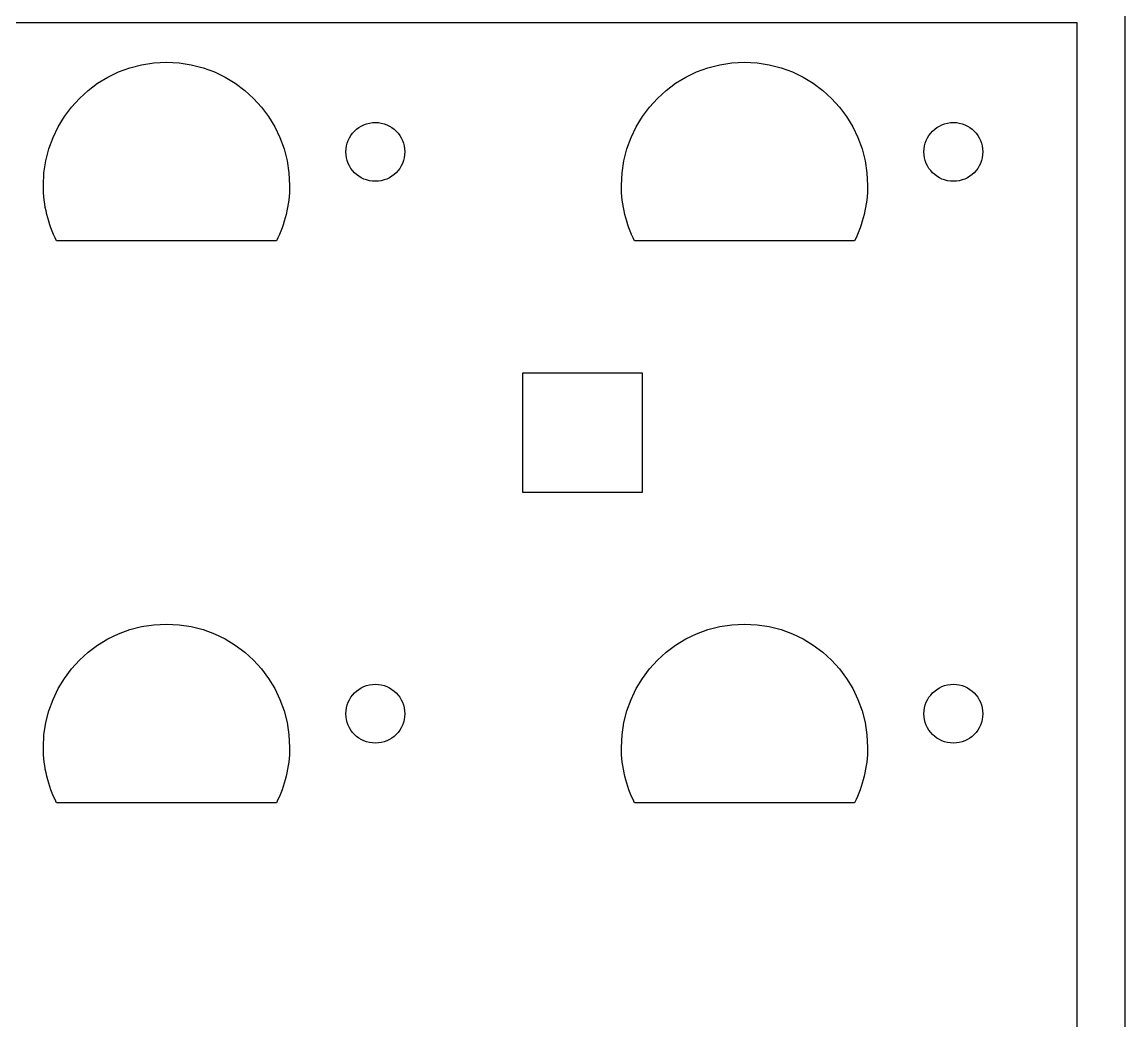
# Model space of a CAD drawing. Extents: x -370 to 54, y -4 to 394.
# Drawn here: x -57 to 53.7, y 96.2 to 196.4 of the extents above; entities that cross this region are included whole.
import ezdxf

# ---------------------------------------------------------------- set-up
doc = ezdxf.new("R2010")
doc.units = 0
doc.layers.get('0').update_dxf_attribs({"linetype": 'CONTINUOUS'})

msp = doc.modelspace()

# ---------------------------------------------------------------- linework, layer by layer
at = {"color": 5}
for p, q in [((53.709556, 394.312742), (53.709556, -4.039728)), ((-47.281476, 191.404572), (-46.146548, 191.820477)), ((-46.146548, 191.820477), (-44.962739, 192.125254)), ((-44.962739, 192.125254), (-43.736257, 192.312681)), ((-43.736257, 192.312681), (-42.473313, 192.376539)), ((-42.473313, 192.376539), (-41.210397, 192.312681)), ((-41.210397, 192.312681), (-39.983915, 192.125254)), ((-39.983915, 192.125254), (-38.800106, 191.820477)), ((-38.800106, 191.820477), (-37.665177, 191.404572)), ((10.722951, 191.404572), (11.85788, 191.820477)), ((11.85788, 191.820477), (13.041689, 192.125254)), ((13.041689, 192.125254), (14.268171, 192.312681)), ((14.268171, 192.312681), (15.531115, 192.376539)), ((15.531115, 192.376539), (16.794031, 192.312681)), ((16.794031, 192.312681), (18.020513, 192.125254)), ((18.020513, 192.125254), (19.204322, 191.820477)), ((19.204322, 191.820477), (20.33925, 191.404572)), ((-49.379883, 190.264253), (-48.361343, 190.883756)), ((-48.361343, 190.883756), (-47.281476, 191.404572)), ((-37.665177, 191.404572), (-36.585311, 190.883756)), ((-36.585311, 190.883756), (-35.566771, 190.264253)), ((8.624545, 190.264253), (9.643085, 190.883756)), ((9.643085, 190.883756), (10.722951, 191.404572)), ((20.33925, 191.404572), (21.419117, 190.883756)), ((21.419117, 190.883756), (22.437657, 190.264253)), ((-51.208203, 188.754056), (-50.330916, 189.552277)), ((-50.330916, 189.552277), (-49.379883, 190.264253)), ((-35.566771, 190.264253), (-34.615738, 189.552277)), ((-34.615738, 189.552277), (-33.738422, 188.754056)), ((6.796224, 188.754056), (7.673512, 189.552277)), ((7.673512, 189.552277), (8.624545, 190.264253)), ((22.437657, 190.264253), (23.38869, 189.552277)), ((23.38869, 189.552277), (24.266006, 188.754056)), ((-52.005566, 187.875803), (-51.208203, 188.754056)), ((-33.738422, 188.754056), (-32.941088, 187.875803)), ((5.998862, 187.875803), (6.796224, 188.754056)), ((24.266006, 188.754056), (25.06334, 187.875803)), ((-52.716794, 186.923743), (-52.005566, 187.875803)), ((-32.941088, 187.875803), (-32.22986, 186.923743)), ((5.287634, 186.923743), (5.998862, 187.875803)), ((25.06334, 187.875803), (25.774568, 186.923743)), ((-53.335623, 185.904094), (-52.716794, 186.923743)), ((-32.22986, 186.923743), (-31.611031, 185.904094)), ((4.668805, 185.904094), (5.287634, 186.923743)), ((25.774568, 186.923743), (26.393397, 185.904094)), ((-54.271331, 183.686909), (-53.855871, 184.823076)), ((-53.855871, 184.823076), (-53.335623, 185.904094)), ((-31.611031, 185.904094), (-31.090783, 184.823076)), ((-31.090783, 184.823076), (-30.675323, 183.686909)), ((3.733097, 183.686909), (4.148557, 184.823076)), ((4.148557, 184.823076), (4.668805, 185.904094)), ((26.393397, 185.904094), (26.913645, 184.823076)), ((26.913645, 184.823076), (27.329105, 183.686909)), ((-54.575764, 182.501812), (-54.271331, 183.686909)), ((-30.675323, 183.686909), (-30.37089, 182.501812)), ((3.428664, 182.501812), (3.733097, 183.686909)), ((27.329105, 183.686909), (27.633538, 182.501815)), ((-54.76299, 181.27401), (-54.575764, 182.501812)), ((-30.37089, 182.501812), (-30.183664, 181.27401)), ((3.241438, 181.27401), (3.428664, 182.501812)), ((27.633538, 182.501815), (27.820764, 181.27401)), ((-54.826772, 180.009717), (-54.76299, 181.27401)), ((-30.183664, 181.27401), (-30.119853, 180.009717)), ((3.177656, 180.009717), (3.241438, 181.27401)), ((27.820764, 181.27401), (27.884574, 180.009717)), ((-54.821551, 179.636224), (-54.827195, 180.009717)), ((-54.827195, 180.009717), (-54.826772, 180.009717)), ((-54.804618, 179.265615), (-54.821551, 179.636224)), ((-30.125498, 179.636325), (-30.141867, 179.265782)), ((-30.119853, 180.009717), (-30.125498, 179.636325)), ((3.182877, 179.636224), (3.177232, 180.009717)), ((3.177232, 180.009717), (3.177656, 180.009717)), ((3.19981, 179.265615), (3.182877, 179.636224)), ((27.87893, 179.636325), (27.862561, 179.265782)), ((27.884574, 180.009717), (27.87893, 179.636325)), ((-54.776678, 178.898029), (-54.804618, 179.265615)), ((-54.738098, 178.533598), (-54.776678, 178.898029)), ((-54.688907, 178.172467), (-54.738098, 178.533598)), ((-30.207145, 178.53381), (-30.255546, 178.172664)), ((-30.169242, 178.89823), (-30.207145, 178.53381)), ((-30.141867, 179.265782), (-30.169242, 178.89823)), ((3.22775, 178.898029), (3.19981, 179.265615)), ((3.26633, 178.533598), (3.22775, 178.898029)), ((3.315521, 178.172467), (3.26633, 178.533598)), ((27.797283, 178.53381), (27.748882, 178.172664)), ((27.835185, 178.89823), (27.797283, 178.53381)), ((27.862561, 179.265782), (27.835185, 178.89823)), ((-54.629301, 177.814764), (-54.688907, 178.172467)), ((-54.559451, 177.460635), (-54.629301, 177.814764)), ((-54.479554, 177.110214), (-54.559451, 177.460635)), ((-54.389807, 176.763636), (-54.479554, 177.110214)), ((-30.461991, 177.110295), (-30.55075, 176.763667)), ((-30.38311, 177.460765), (-30.461991, 177.110295)), ((-30.314248, 177.814937), (-30.38311, 177.460765)), ((-30.255546, 178.172664), (-30.314248, 177.814937)), ((3.375127, 177.814764), (3.315521, 178.172467)), ((3.444977, 177.460635), (3.375127, 177.814764)), ((3.524874, 177.110214), (3.444977, 177.460635)), ((3.61462, 176.763636), (3.524874, 177.110214)), ((27.542436, 177.110295), (27.453677, 176.763667)), ((27.621317, 177.460765), (27.542436, 177.110295)), ((27.69018, 177.814937), (27.621317, 177.460765)), ((27.748882, 178.172664), (27.69018, 177.814937)), ((-54.290352, 176.421044), (-54.389807, 176.763636)), ((-54.181443, 176.082569), (-54.290352, 176.421044)), ((-54.06322, 175.748353), (-54.181443, 176.082569)), ((-30.757168, 176.082513), (-30.874572, 175.748266)), ((-30.649189, 176.421027), (-30.757168, 176.082513)), ((-30.55075, 176.763667), (-30.649189, 176.421027)), ((3.714075, 176.421044), (3.61462, 176.763636)), ((3.822985, 176.082569), (3.714075, 176.421044)), ((3.941208, 175.748353), (3.822985, 176.082569)), ((27.24726, 176.082513), (27.129856, 175.748266)), ((27.355238, 176.421027), (27.24726, 176.082513)), ((27.453677, 176.763667), (27.355238, 176.421027)), ((-53.935853, 175.418534), (-54.06322, 175.748353)), ((-53.799568, 175.093245), (-53.935853, 175.418534)), ((-53.654534, 174.772626), (-53.799568, 175.093245)), ((-31.136869, 175.093149), (-31.281508, 174.772564)), ((-31.001177, 175.41843), (-31.136869, 175.093149)), ((-30.874572, 175.748266), (-31.001177, 175.41843)), ((4.068575, 175.418534), (3.941208, 175.748353)), ((4.20486, 175.093245), (4.068575, 175.418534)), ((4.349894, 174.772626), (4.20486, 175.093245)), ((26.867558, 175.093149), (26.722919, 174.772564)), ((27.003251, 175.41843), (26.867558, 175.093149)), ((27.129856, 175.748266), (27.003251, 175.41843)), ((-53.500949, 174.456814), (-53.654534, 174.772626)), ((-52.121813, 174.456814), (-53.500949, 174.456814)), ((-50.742678, 174.456814), (-52.121813, 174.456814)), ((-49.363571, 174.456814), (-50.742678, 174.456814)), ((-47.984435, 174.456814), (-49.363571, 174.456814)), ((-46.6053, 174.456814), (-47.984435, 174.456814)), ((-45.226165, 174.456814), (-46.6053, 174.456814)), ((-43.847058, 174.456814), (-45.226165, 174.456814)), ((-42.467922, 174.456814), (-43.847058, 174.456814)), ((-41.088787, 174.456814), (-42.467922, 174.456814)), ((-39.709652, 174.456814), (-41.088787, 174.456814)), ((-38.330545, 174.456814), (-39.709652, 174.456814)), ((-36.951409, 174.456814), (-38.330545, 174.456814)), ((-35.572274, 174.456814), (-36.951409, 174.456814)), ((-34.193139, 174.456814), (-35.572274, 174.456814)), ((-32.814031, 174.456814), (-34.193139, 174.456814)), ((-31.434896, 174.456814), (-32.814031, 174.456814)), ((-31.281508, 174.772564), (-31.434896, 174.456814)), ((4.503479, 174.456814), (4.349894, 174.772626)), ((5.882615, 174.456814), (4.503479, 174.456814)), ((7.26175, 174.456814), (5.882615, 174.456814)), ((8.640857, 174.456814), (7.26175, 174.456814)), ((10.019992, 174.456814), (8.640857, 174.456814)), ((11.399128, 174.456814), (10.019992, 174.456814)), ((12.778263, 174.456814), (11.399128, 174.456814)), ((14.15737, 174.456814), (12.778263, 174.456814)), ((15.536505, 174.456814), (14.15737, 174.456814)), ((16.915641, 174.456814), (15.536505, 174.456814)), ((18.294776, 174.456814), (16.915641, 174.456814)), ((19.673883, 174.456814), (18.294776, 174.456814)), ((21.053019, 174.456814), (19.673883, 174.456814)), ((22.432154, 174.456814), (21.053019, 174.456814)), ((23.811289, 174.456814), (22.432154, 174.456814)), ((25.190396, 174.456814), (23.811289, 174.456814)), ((26.569532, 174.456814), (25.190396, 174.456814)), ((26.722919, 174.772564), (26.569532, 174.456814)), ((-48.361343, 134.512858), (-47.281476, 135.033674)), ((-47.281476, 135.033674), (-46.146548, 135.449579)), ((-46.146548, 135.449579), (-44.962739, 135.754357)), ((-44.962739, 135.754357), (-43.736257, 135.941783)), ((-43.736257, 135.941783), (-42.473313, 136.005642)), ((-42.473313, 136.005642), (-41.210397, 135.941783)), ((-41.210397, 135.941783), (-39.983915, 135.754357)), ((-39.983915, 135.754357), (-38.800106, 135.449579)), ((-38.800106, 135.449579), (-37.665177, 135.033674)), ((-37.665177, 135.033674), (-36.585311, 134.512858)), ((9.643085, 134.512858), (10.722951, 135.033674)), ((10.722951, 135.033674), (11.85788, 135.449579)), ((11.85788, 135.449579), (13.041689, 135.754357)), ((13.041689, 135.754357), (14.268171, 135.941783)), ((14.268171, 135.941783), (15.531115, 136.005642)), ((15.531115, 136.005642), (16.794031, 135.941783)), ((16.794031, 135.941783), (18.020513, 135.754357)), ((18.020513, 135.754357), (19.204322, 135.449579)), ((19.204322, 135.449579), (20.33925, 135.033674)), ((20.33925, 135.033674), (21.419117, 134.512858)), ((-49.379883, 133.893355), (-48.361343, 134.512858)), ((-36.585311, 134.512858), (-35.566771, 133.893355)), ((8.624545, 133.893355), (9.643085, 134.512858)), ((21.419117, 134.512858), (22.437657, 133.893355)), ((-51.208203, 132.383159), (-50.330916, 133.181379)), ((-50.330916, 133.181379), (-49.379883, 133.893355)), ((-35.566771, 133.893355), (-34.615738, 133.181379)), ((-34.615738, 133.181379), (-33.738422, 132.383159)), ((6.796224, 132.383159), (7.673512, 133.181379)), ((7.673512, 133.181379), (8.624545, 133.893355)), ((22.437657, 133.893355), (23.38869, 133.181379)), ((23.38869, 133.181379), (24.266006, 132.383159)), ((-52.005566, 131.504906), (-51.208203, 132.383159)), ((-33.738422, 132.383159), (-32.941088, 131.504906)), ((5.998862, 131.504906), (6.796224, 132.383159)), ((24.266006, 132.383159), (25.06334, 131.504906)), ((-52.716794, 130.552846), (-52.005566, 131.504906)), ((-32.941088, 131.504906), (-32.22986, 130.552846)), ((5.287634, 130.552846), (5.998862, 131.504906)), ((25.06334, 131.504906), (25.774568, 130.552846)), ((-53.855871, 128.452179), (-53.335623, 129.533197)), ((-53.335623, 129.533197), (-52.716794, 130.552846)), ((-32.22986, 130.552846), (-31.611031, 129.533197)), ((-31.611031, 129.533197), (-31.090783, 128.452179)), ((4.148557, 128.452179), (4.668805, 129.533197)), ((4.668805, 129.533197), (5.287634, 130.552846)), ((25.774568, 130.552846), (26.393397, 129.533197)), ((26.393397, 129.533197), (26.913645, 128.452179)), ((-54.271331, 127.316011), (-53.855871, 128.452179)), ((-31.090783, 128.452179), (-30.675323, 127.316011)), ((3.733097, 127.316011), (4.148557, 128.452179)), ((26.913645, 128.452179), (27.329105, 127.316011)), ((-54.575764, 126.130915), (-54.271331, 127.316011)), ((-30.675323, 127.316011), (-30.37089, 126.130915)), ((3.428664, 126.130915), (3.733097, 127.316011)), ((27.329105, 127.316011), (27.633538, 126.130915)), ((-54.76299, 124.903113), (-54.575764, 126.130915)), ((-30.37089, 126.130915), (-30.183664, 124.903113)), ((3.241438, 124.903113), (3.428664, 126.130915)), ((27.633538, 126.130915), (27.820764, 124.903113)), ((-54.826772, 123.638819), (-54.76299, 124.903113)), ((-30.183664, 124.903113), (-30.119853, 123.638819)), ((3.177656, 123.638819), (3.241438, 124.903113)), ((27.820764, 124.903113), (27.884574, 123.638819)), ((-54.821551, 123.265326), (-54.827195, 123.638819)), ((-54.827195, 123.638819), (-54.826772, 123.638819)), ((-54.804618, 122.894718), (-54.821551, 123.265326)), ((-54.776678, 122.527132), (-54.804618, 122.894718)), ((-30.141867, 122.894884), (-30.169242, 122.527332)), ((-30.125498, 123.265428), (-30.141867, 122.894884)), ((-30.119853, 123.638819), (-30.125498, 123.265428)), ((3.182877, 123.265326), (3.177232, 123.638819)), ((3.177232, 123.638819), (3.177656, 123.638819)), ((3.19981, 122.894718), (3.182877, 123.265326)), ((3.22775, 122.527132), (3.19981, 122.894718)), ((27.862561, 122.894884), (27.835185, 122.527332)), ((27.87893, 123.265428), (27.862561, 122.894884)), ((27.884574, 123.638819), (27.87893, 123.265428)), ((-54.738098, 122.162701), (-54.776678, 122.527132)), ((-54.688907, 121.80157), (-54.738098, 122.162701)), ((-54.629301, 121.443867), (-54.688907, 121.80157)), ((-30.255546, 121.801767), (-30.314248, 121.444039)), ((-30.207145, 122.162913), (-30.255546, 121.801767)), ((-30.169242, 122.527332), (-30.207145, 122.162913)), ((3.26633, 122.162701), (3.22775, 122.527132)), ((3.315521, 121.80157), (3.26633, 122.162701)), ((3.375127, 121.443867), (3.315521, 121.80157)), ((27.748882, 121.801767), (27.69018, 121.444039)), ((27.797283, 122.162913), (27.748882, 121.801767)), ((27.835185, 122.527332), (27.797283, 122.162913)), ((-54.559451, 121.089737), (-54.629301, 121.443867)), ((-54.479554, 120.739316), (-54.559451, 121.089737)), ((-54.389807, 120.392739), (-54.479554, 120.739316)), ((-30.461991, 120.739398), (-30.55075, 120.39277)), ((-30.38311, 121.089867), (-30.461991, 120.739398)), ((-30.314248, 121.444039), (-30.38311, 121.089867)), ((3.444977, 121.089737), (3.375127, 121.443867)), ((3.524874, 120.739316), (3.444977, 121.089737)), ((3.61462, 120.392739), (3.524874, 120.739316)), ((27.542436, 120.739398), (27.453677, 120.39277)), ((27.621317, 121.089867), (27.542436, 120.739398)), ((27.69018, 121.444039), (27.621317, 121.089867)), ((-54.290352, 120.050146), (-54.389807, 120.392739)), ((-54.181443, 119.711672), (-54.290352, 120.050146)), ((-54.06322, 119.377456), (-54.181443, 119.711672)), ((-30.757168, 119.711615), (-30.874572, 119.377368)), ((-30.649189, 120.05013), (-30.757168, 119.711615)), ((-30.55075, 120.39277), (-30.649189, 120.05013)), ((3.714075, 120.050146), (3.61462, 120.392739)), ((3.822985, 119.711672), (3.714075, 120.050146)), ((3.941208, 119.377456), (3.822985, 119.711672)), ((27.24726, 119.711615), (27.129856, 119.377368)), ((27.355238, 120.05013), (27.24726, 119.711615)), ((27.453677, 120.39277), (27.355238, 120.05013)), ((-53.935853, 119.047637), (-54.06322, 119.377456)), ((-53.799568, 118.722347), (-53.935853, 119.047637)), ((-53.654534, 118.401729), (-53.799568, 118.722347)), ((-31.136869, 118.722251), (-31.281508, 118.401667)), ((-31.001177, 119.047532), (-31.136869, 118.722251)), ((-30.874572, 119.377368), (-31.001177, 119.047532)), ((4.068575, 119.047637), (3.941208, 119.377456)), ((4.20486, 118.722347), (4.068575, 119.047637)), ((4.349894, 118.401729), (4.20486, 118.722347)), ((26.867558, 118.722251), (26.722919, 118.401667)), ((27.003251, 119.047532), (26.867558, 118.722251)), ((27.129856, 119.377368), (27.003251, 119.047532)), ((-53.500949, 118.085916), (-53.654534, 118.401729)), ((-52.121813, 118.085916), (-53.500949, 118.085916)), ((-50.742678, 118.085916), (-52.121813, 118.085916)), ((-49.363571, 118.085916), (-50.742678, 118.085916)), ((-47.984435, 118.085916), (-49.363571, 118.085916)), ((-46.6053, 118.085916), (-47.984435, 118.085916)), ((-45.226165, 118.085916), (-46.6053, 118.085916)), ((-43.847058, 118.085916), (-45.226165, 118.085916)), ((-42.467922, 118.085916), (-43.847058, 118.085916)), ((-41.088787, 118.085916), (-42.467922, 118.085916)), ((-39.709652, 118.085916), (-41.088787, 118.085916)), ((-38.330545, 118.085916), (-39.709652, 118.085916)), ((-36.951409, 118.085916), (-38.330545, 118.085916)), ((-35.572274, 118.085916), (-36.951409, 118.085916)), ((-34.193139, 118.085916), (-35.572274, 118.085916)), ((-32.814031, 118.085916), (-34.193139, 118.085916)), ((-31.434896, 118.085916), (-32.814031, 118.085916)), ((-31.281508, 118.401667), (-31.434896, 118.085916)), ((4.503479, 118.085916), (4.349894, 118.401729)), ((5.882615, 118.085916), (4.503479, 118.085916)), ((7.26175, 118.085916), (5.882615, 118.085916)), ((8.640857, 118.085916), (7.26175, 118.085916)), ((10.019992, 118.085916), (8.640857, 118.085916)), ((11.399128, 118.085916), (10.019992, 118.085916)), ((12.778263, 118.085916), (11.399128, 118.085916)), ((14.15737, 118.085916), (12.778263, 118.085916)), ((15.536505, 118.085916), (14.15737, 118.085916)), ((16.915641, 118.085916), (15.536505, 118.085916)), ((18.294776, 118.085916), (16.915641, 118.085916)), ((19.673883, 118.085916), (18.294776, 118.085916)), ((21.053019, 118.085916), (19.673883, 118.085916)), ((22.432154, 118.085916), (21.053019, 118.085916)), ((23.811289, 118.085916), (22.432154, 118.085916)), ((25.190396, 118.085916), (23.811289, 118.085916)), ((26.569532, 118.085916), (25.190396, 118.085916)), ((26.722919, 118.401667), (26.569532, 118.085916))]:
    msp.add_line(p, q, dxfattribs=at)
at = {"color": 7}
for p, q in [((-159.81623, 196.362697), (48.869504, 196.362697)), ((48.869504, 196.362697), (48.869504, 1.461009)), ((-23.161015, 185.829068), (-22.917796, 185.976834)), ((-22.917796, 185.976834), (-22.65993, 186.101057)), ((-22.65993, 186.101057), (-22.388884, 186.200258)), ((-22.388884, 186.200258), (-22.106182, 186.272947)), ((-22.106182, 186.272947), (-21.813263, 186.317651)), ((-21.813263, 186.317651), (-21.511652, 186.332891)), ((-21.511652, 186.332891), (-21.210013, 186.317651)), ((-21.210013, 186.317651), (-20.917123, 186.272947)), ((-20.917123, 186.272947), (-20.634421, 186.200258)), ((-20.634421, 186.200258), (-20.363375, 186.101057)), ((-20.363375, 186.101057), (-20.10548, 185.976834)), ((-20.10548, 185.976834), (-19.862261, 185.829068)), ((34.843441, 185.829125), (35.08666, 185.976891)), ((35.08666, 185.976891), (35.344526, 186.101114)), ((35.344526, 186.101114), (35.615572, 186.200315)), ((35.615572, 186.200315), (35.898274, 186.273004)), ((35.898274, 186.273004), (36.191193, 186.317708)), ((36.191193, 186.317708), (36.492804, 186.332948)), ((36.492804, 186.332948), (36.794443, 186.317708)), ((36.794443, 186.317708), (37.087333, 186.273004)), ((37.087333, 186.273004), (37.370063, 186.200315)), ((37.370063, 186.200315), (37.641081, 186.101114)), ((37.641081, 186.101114), (37.898976, 185.976891)), ((37.898976, 185.976891), (38.142195, 185.829125)), ((-24.105585, 184.789029), (-23.957842, 185.032256)), ((-23.957842, 185.032256), (-23.788, 185.259355)), ((-23.788, 185.259355), (-23.597613, 185.468846)), ((-23.597613, 185.468846), (-23.38812, 185.659247)), ((-23.38812, 185.659247), (-23.161015, 185.829068)), ((-19.862261, 185.829068), (-19.635157, 185.659247)), ((-19.635157, 185.659247), (-19.425663, 185.468846)), ((-19.425663, 185.468846), (-19.235276, 185.259355)), ((-19.235276, 185.259355), (-19.065463, 185.032256)), ((-19.065463, 185.032256), (-18.917691, 184.789029)), ((33.898871, 184.789085), (34.046614, 185.032313)), ((34.046614, 185.032313), (34.216456, 185.259411)), ((34.216456, 185.259411), (34.406843, 185.468902)), ((34.406843, 185.468902), (34.616336, 185.659303)), ((34.616336, 185.659303), (34.843441, 185.829125)), ((38.142195, 185.829125), (38.369299, 185.659303)), ((38.369299, 185.659303), (38.578793, 185.468902)), ((38.578793, 185.468902), (38.76918, 185.259411)), ((38.76918, 185.259411), (38.938993, 185.032313)), ((38.938993, 185.032313), (39.086765, 184.789085)), ((-24.446425, 183.684504), (-24.401721, 183.977411)), ((-24.401721, 183.977411), (-24.32902, 184.260122)), ((-24.32902, 184.260122), (-24.229819, 184.531157)), ((-24.229819, 184.531157), (-24.105585, 184.789029)), ((-18.917691, 184.789029), (-18.793457, 184.531157)), ((-18.793457, 184.531157), (-18.694284, 184.260122)), ((-18.694284, 184.260122), (-18.621584, 183.977411)), ((-18.621584, 183.977411), (-18.57688, 183.684504)), ((33.558031, 183.68456), (33.602735, 183.977468)), ((33.602735, 183.977468), (33.675436, 184.260178)), ((33.675436, 184.260178), (33.774637, 184.531213)), ((33.774637, 184.531213), (33.898871, 184.789085)), ((39.086765, 184.789085), (39.210999, 184.531213)), ((39.210999, 184.531213), (39.310172, 184.260178)), ((39.310172, 184.260178), (39.382872, 183.977468)), ((39.382872, 183.977468), (39.427576, 183.68456)), ((-24.461665, 183.382882), (-24.446425, 183.684504)), ((-24.446425, 183.081262), (-24.461665, 183.382882)), ((-24.401721, 182.788355), (-24.446425, 183.081262)), ((-24.32902, 182.505645), (-24.401721, 182.788355)), ((-18.621584, 182.788355), (-18.694284, 182.505645)), ((-18.57688, 183.081262), (-18.621584, 182.788355)), ((-18.57688, 183.684504), (-18.56164, 183.382882)), ((-18.56164, 183.382882), (-18.57688, 183.081262)), ((33.542791, 183.382938), (33.558031, 183.68456)), ((33.558031, 183.081319), (33.542791, 183.382938)), ((33.602735, 182.788412), (33.558031, 183.081319)), ((33.675436, 182.505701), (33.602735, 182.788412)), ((39.382872, 182.788412), (39.310172, 182.505701)), ((39.427576, 183.081319), (39.382872, 182.788412)), ((39.427576, 183.68456), (39.442816, 183.382938)), ((39.442816, 183.382938), (39.427576, 183.081319)), ((-24.229819, 182.23461), (-24.32902, 182.505645)), ((-24.105585, 181.976738), (-24.229819, 182.23461)), ((-23.957842, 181.73351), (-24.105585, 181.976738)), ((-23.788, 181.506409), (-23.957842, 181.73351)), ((-23.597613, 181.296918), (-23.788, 181.506409)), ((-19.235276, 181.506409), (-19.425663, 181.296918)), ((-19.065463, 181.73351), (-19.235276, 181.506409)), ((-18.917691, 181.976738), (-19.065463, 181.73351)), ((-18.793457, 182.23461), (-18.917691, 181.976738)), ((-18.694284, 182.505645), (-18.793457, 182.23461)), ((33.774637, 182.234666), (33.675436, 182.505701)), ((33.898871, 181.976794), (33.774637, 182.234666)), ((34.046614, 181.733567), (33.898871, 181.976794)), ((34.216456, 181.506465), (34.046614, 181.733567)), ((34.406843, 181.296975), (34.216456, 181.506465)), ((38.76918, 181.506465), (38.578793, 181.296975)), ((38.938993, 181.733567), (38.76918, 181.506465)), ((39.086765, 181.976794), (38.938993, 181.733567)), ((39.210999, 182.234666), (39.086765, 181.976794)), ((39.310172, 182.505701), (39.210999, 182.234666)), ((-23.38812, 181.10652), (-23.597613, 181.296918)), ((-23.161015, 180.936695), (-23.38812, 181.10652)), ((-22.917796, 180.788932), (-23.161015, 180.936695)), ((-22.65993, 180.664709), (-22.917796, 180.788932)), ((-22.388884, 180.565508), (-22.65993, 180.664709)), ((-22.106182, 180.492816), (-22.388884, 180.565508)), ((-21.813263, 180.448112), (-22.106182, 180.492816)), ((-21.511652, 180.432872), (-21.813263, 180.448112)), ((-21.210013, 180.448112), (-21.511652, 180.432872)), ((-20.917123, 180.492816), (-21.210013, 180.448112)), ((-20.634421, 180.565508), (-20.917123, 180.492816)), ((-20.363375, 180.664709), (-20.634421, 180.565508)), ((-20.10548, 180.788932), (-20.363375, 180.664709)), ((-19.862261, 180.936695), (-20.10548, 180.788932)), ((-19.635157, 181.10652), (-19.862261, 180.936695)), ((-19.425663, 181.296918), (-19.635157, 181.10652)), ((34.616336, 181.106576), (34.406843, 181.296975)), ((34.843441, 180.936752), (34.616336, 181.106576)), ((35.08666, 180.788989), (34.843441, 180.936752)), ((35.344526, 180.664766), (35.08666, 180.788989)), ((35.615572, 180.565565), (35.344526, 180.664766)), ((35.898274, 180.492873), (35.615572, 180.565565)), ((36.191193, 180.448169), (35.898274, 180.492873)), ((36.492804, 180.432929), (36.191193, 180.448169)), ((36.794443, 180.448169), (36.492804, 180.432929)), ((37.087333, 180.492873), (36.794443, 180.448169)), ((37.370063, 180.565565), (37.087333, 180.492873)), ((37.641081, 180.664766), (37.370063, 180.565565)), ((37.898976, 180.788989), (37.641081, 180.664766)), ((38.142195, 180.936752), (37.898976, 180.788989)), ((38.369299, 181.106576), (38.142195, 180.936752)), ((38.578793, 181.296975), (38.369299, 181.106576)), ((-6.72682, 161.202433), (5.273184, 161.202433)), ((-6.72682, 149.202432), (-6.72682, 161.202433)), ((5.273184, 161.202433), (5.273184, 149.202432)), ((5.273184, 149.202432), (-6.72682, 149.202432)), ((-23.161015, 129.458171), (-22.917796, 129.605937)), ((-22.917796, 129.605937), (-22.65993, 129.73016)), ((-22.65993, 129.73016), (-22.388884, 129.829361)), ((-22.388884, 129.829361), (-22.106182, 129.90205)), ((-22.106182, 129.90205), (-21.813263, 129.946754)), ((-21.813263, 129.946754), (-21.511652, 129.961994)), ((-21.511652, 129.961994), (-21.210013, 129.946754)), ((-21.210013, 129.946754), (-20.917123, 129.90205)), ((-20.917123, 129.90205), (-20.634421, 129.829361)), ((-20.634421, 129.829361), (-20.363375, 129.73016)), ((-20.363375, 129.73016), (-20.10548, 129.605937)), ((-20.10548, 129.605937), (-19.862261, 129.458171)), ((34.843441, 129.458227), (35.08666, 129.605993)), ((35.08666, 129.605993), (35.344526, 129.730216)), ((35.344526, 129.730216), (35.615572, 129.829417)), ((35.615572, 129.829417), (35.898274, 129.902107)), ((35.898274, 129.902107), (36.191193, 129.946811)), ((36.191193, 129.946811), (36.492804, 129.962051)), ((36.492804, 129.962051), (36.794443, 129.946811)), ((36.794443, 129.946811), (37.087333, 129.902107)), ((37.087333, 129.902107), (37.370063, 129.829417)), ((37.370063, 129.829417), (37.641081, 129.730216)), ((37.641081, 129.730216), (37.898976, 129.605993)), ((37.898976, 129.605993), (38.142195, 129.458227)), ((-24.229819, 128.160259), (-24.105585, 128.418131)), ((-24.105585, 128.418131), (-23.957842, 128.661359)), ((-23.957842, 128.661359), (-23.788, 128.888457)), ((-23.788, 128.888457), (-23.597613, 129.097948)), ((-23.597613, 129.097948), (-23.38812, 129.288349)), ((-23.38812, 129.288349), (-23.161015, 129.458171)), ((-19.862261, 129.458171), (-19.635157, 129.288349)), ((-19.635157, 129.288349), (-19.425663, 129.097948)), ((-19.425663, 129.097948), (-19.235276, 128.888457)), ((-19.235276, 128.888457), (-19.065463, 128.661359)), ((-19.065463, 128.661359), (-18.917691, 128.418131)), ((-18.917691, 128.418131), (-18.793457, 128.160259)), ((33.774637, 128.160316), (33.898871, 128.418188)), ((33.898871, 128.418188), (34.046614, 128.661415)), ((34.046614, 128.661415), (34.216456, 128.888514)), ((34.216456, 128.888514), (34.406843, 129.098005)), ((34.406843, 129.098005), (34.616336, 129.288406)), ((34.616336, 129.288406), (34.843441, 129.458227)), ((38.142195, 129.458227), (38.369299, 129.288406)), ((38.369299, 129.288406), (38.578793, 129.098005)), ((38.578793, 129.098005), (38.76918, 128.888514)), ((38.76918, 128.888514), (38.938993, 128.661415)), ((38.938993, 128.661415), (39.086765, 128.418188)), ((39.086765, 128.418188), (39.210999, 128.160316)), ((-24.461665, 127.011984), (-24.446425, 127.313607)), ((-24.446425, 127.313607), (-24.401721, 127.606514)), ((-24.401721, 127.606514), (-24.32902, 127.889224)), ((-24.32902, 127.889224), (-24.229819, 128.160259)), ((-18.793457, 128.160259), (-18.694284, 127.889224)), ((-18.694284, 127.889224), (-18.621584, 127.606514)), ((-18.621584, 127.606514), (-18.57688, 127.313607)), ((-18.57688, 127.313607), (-18.56164, 127.011984)), ((33.542791, 127.012041), (33.558031, 127.313663)), ((33.558031, 127.313663), (33.602735, 127.60657)), ((33.602735, 127.60657), (33.675436, 127.889281)), ((33.675436, 127.889281), (33.774637, 128.160316)), ((39.210999, 128.160316), (39.310172, 127.889281)), ((39.310172, 127.889281), (39.382872, 127.60657)), ((39.382872, 127.60657), (39.427576, 127.313663)), ((39.427576, 127.313663), (39.442816, 127.012041)), ((-24.446425, 126.710365), (-24.461665, 127.011984)), ((-24.401721, 126.417458), (-24.446425, 126.710365)), ((-24.32902, 126.134748), (-24.401721, 126.417458)), ((-18.621584, 126.417458), (-18.694284, 126.134748)), ((-18.57688, 126.710365), (-18.621584, 126.417458)), ((-18.56164, 127.011984), (-18.57688, 126.710365)), ((33.558031, 126.710422), (33.542791, 127.012041)), ((33.602735, 126.417514), (33.558031, 126.710422)), ((33.675436, 126.134804), (33.602735, 126.417514)), ((39.382872, 126.417514), (39.310172, 126.134804)), ((39.427576, 126.710422), (39.382872, 126.417514)), ((39.442816, 127.012041), (39.427576, 126.710422)), ((-24.229819, 125.863713), (-24.32902, 126.134748)), ((-24.105585, 125.60584), (-24.229819, 125.863713)), ((-23.957842, 125.362613), (-24.105585, 125.60584)), ((-23.788, 125.135512), (-23.957842, 125.362613)), ((-23.597613, 124.926021), (-23.788, 125.135512)), ((-19.235276, 125.135512), (-19.425663, 124.926021)), ((-19.065463, 125.362613), (-19.235276, 125.135512)), ((-18.917691, 125.60584), (-19.065463, 125.362613)), ((-18.793457, 125.863713), (-18.917691, 125.60584)), ((-18.694284, 126.134748), (-18.793457, 125.863713)), ((33.774637, 125.863769), (33.675436, 126.134804)), ((33.898871, 125.605897), (33.774637, 125.863769)), ((34.046614, 125.362669), (33.898871, 125.605897)), ((34.216456, 125.135568), (34.046614, 125.362669)), ((34.406843, 124.926077), (34.216456, 125.135568)), ((38.76918, 125.135568), (38.578793, 124.926077)), ((38.938993, 125.362669), (38.76918, 125.135568)), ((39.086765, 125.605897), (38.938993, 125.362669)), ((39.210999, 125.863769), (39.086765, 125.605897)), ((39.310172, 126.134804), (39.210999, 125.863769)), ((-23.38812, 124.735622), (-23.597613, 124.926021)), ((-23.161015, 124.565798), (-23.38812, 124.735622)), ((-22.917796, 124.418035), (-23.161015, 124.565798)), ((-22.65993, 124.293812), (-22.917796, 124.418035)), ((-22.388884, 124.194611), (-22.65993, 124.293812)), ((-22.106182, 124.121919), (-22.388884, 124.194611)), ((-21.813263, 124.077215), (-22.106182, 124.121919)), ((-21.511652, 124.062003), (-21.813263, 124.077215)), ((-21.210013, 124.077215), (-21.511652, 124.062003)), ((-20.917123, 124.121919), (-21.210013, 124.077215)), ((-20.634421, 124.194611), (-20.917123, 124.121919)), ((-20.363375, 124.293812), (-20.634421, 124.194611)), ((-20.10548, 124.418035), (-20.363375, 124.293812)), ((-19.862261, 124.565798), (-20.10548, 124.418035)), ((-19.635157, 124.735622), (-19.862261, 124.565798)), ((-19.425663, 124.926021), (-19.635157, 124.735622)), ((34.616336, 124.735679), (34.406843, 124.926077)), ((34.843441, 124.565854), (34.616336, 124.735679)), ((35.08666, 124.418091), (34.843441, 124.565854)), ((35.344526, 124.293868), (35.08666, 124.418091)), ((35.615572, 124.194667), (35.344526, 124.293868)), ((35.898274, 124.121975), (35.615572, 124.194667)), ((36.191193, 124.077271), (35.898274, 124.121975)), ((36.492804, 124.06206), (36.191193, 124.077271)), ((36.794443, 124.077271), (36.492804, 124.06206)), ((37.087333, 124.121975), (36.794443, 124.077271)), ((37.370063, 124.194667), (37.087333, 124.121975)), ((37.641081, 124.293868), (37.370063, 124.194667)), ((37.898976, 124.418091), (37.641081, 124.293868)), ((38.142195, 124.565854), (37.898976, 124.418091)), ((38.369299, 124.735679), (38.142195, 124.565854)), ((38.578793, 124.926077), (38.369299, 124.735679))]:
    msp.add_line(p, q, dxfattribs=at)

doc.saveas('drawing.dxf')
